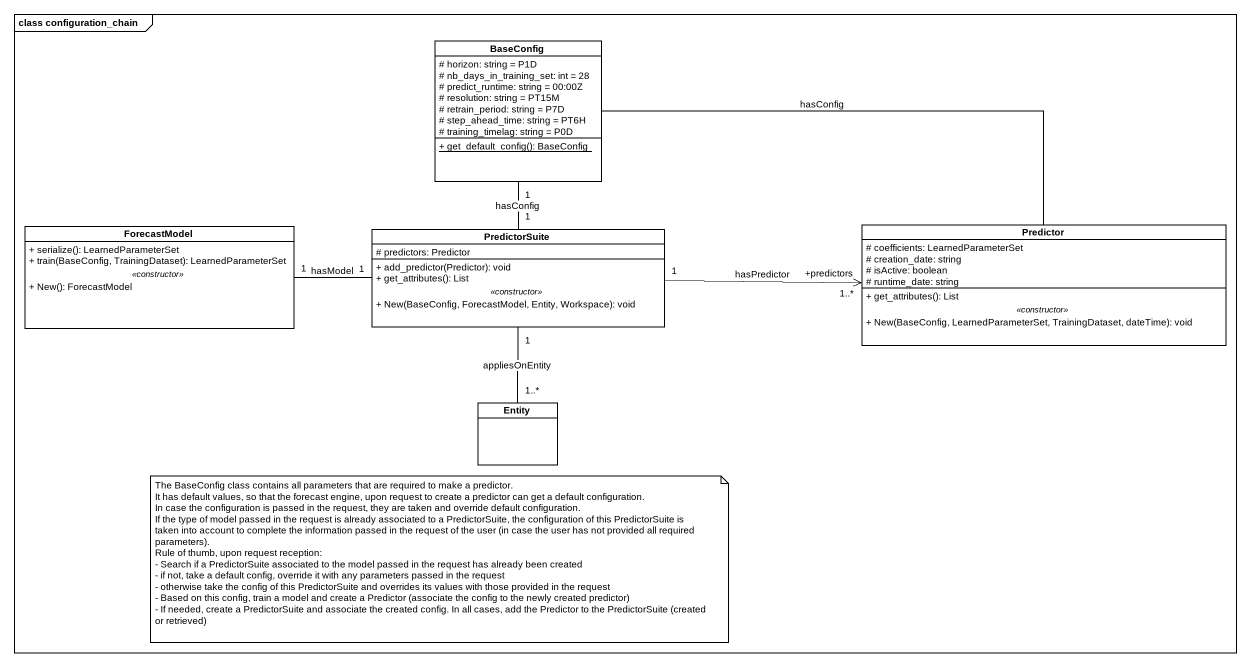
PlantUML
@startuml
mainframe class configuration_chain
hide circle
hide empty members
skinparam classAttributeIconSize 0
class BaseConfig {
  # horizon: string = P1D
  # nb_days_in_training_set: int = 28
  # predict_runtime: string = 00:00Z
  # resolution: string = PT15M
  # retrain_period: string = P7D
  # step_ahead_time: string = PT6H
  # training_timelag: string = P0D
  {static} + get_default_config(): BaseConfig
}
class ForecastModel {
  + serialize(): LearnedParameterSet
  + train(BaseConfig, TrainingDataset): LearnedParameterSet
  .. <<constructor>> ..
  + New(): ForecastModel
}
class PredictorSuite {
  # predictors: Predictor
  --
  + add_predictor(Predictor): void
  + get_attributes(): List
  .. <<constructor>> ..
  + New(BaseConfig, ForecastModel, Entity, Workspace): void
}
class Predictor {
  # coefficients: LearnedParameterSet
  # creation_date: string
  # isActive: boolean
  # runtime_date: string
  --
  + get_attributes(): List
  .. <<constructor>> ..
  + New(BaseConfig, LearnedParameterSet, TrainingDataset, dateTime): void
}
class "Entity" as Entity_
BaseConfig "1" -- "1" PredictorSuite : hasConfig
PredictorSuite "1" -left- "1" ForecastModel : hasModel
PredictorSuite "1" -right-> "+predictors\n1..*" Predictor : hasPredictor
Predictor -left- BaseConfig : hasConfig
Entity_ "1..*" -up- "1" PredictorSuite : appliesOnEntity
note as N1
  The BaseConfig class contains all parameters that are required to make a predictor.
  It has default values, so that the forecast engine, upon request to create a predictor can get a default configuration.
  In case the configuration is passed in the request, they are taken and override default configuration.
  If the type of model passed in the request is already associated to a PredictorSuite, the configuration of this PredictorSuite is taken into account to complete the information passed in the request of the user (in case the user has not provided all required parameters).
  Rule of thumb, upon request reception:
  - Search if a PredictorSuite associated to the model passed in the request has already been created
  - if not, take a default config, override it with any parameters passed in the request
  - otherwise take the config of this PredictorSuite and overrides its values with those provided in the request
  - Based on this config, train a model and create a Predictor (associate the config to the newly created predictor)
  - If needed, create a PredictorSuite and associate the created config. In all cases, add the Predictor to the PredictorSuite (created or retrieved)
end note
@enduml
